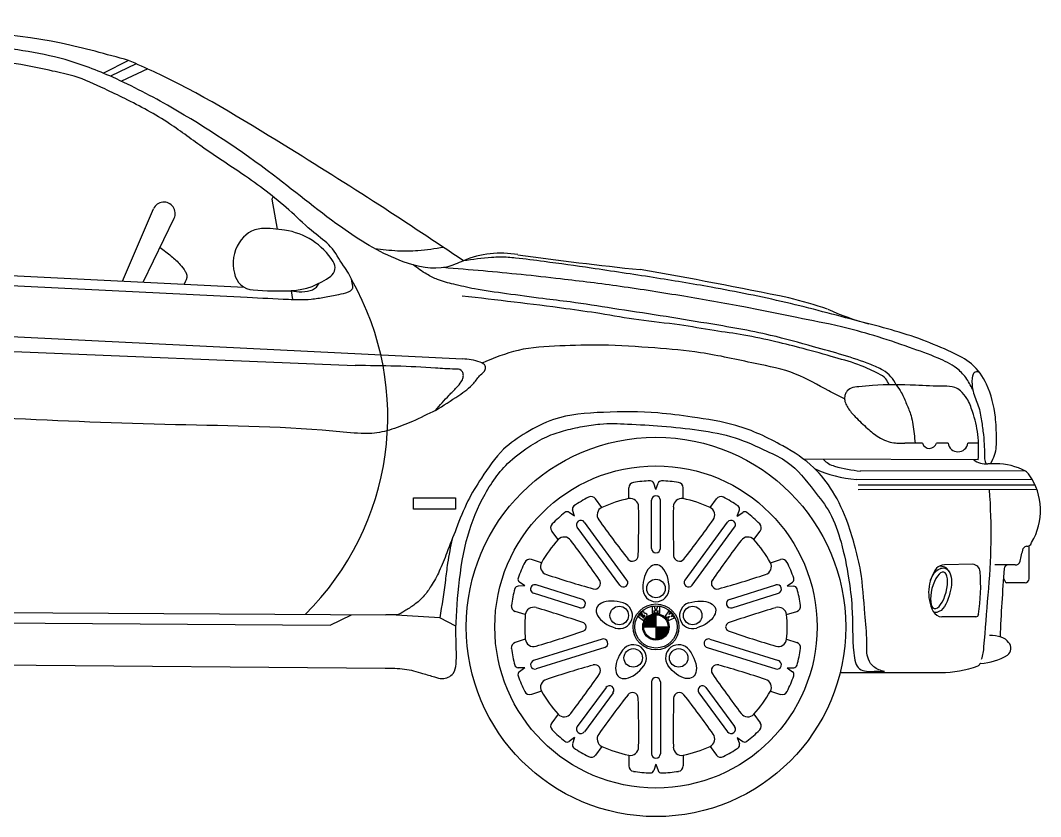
# Model space of a CAD drawing. Header units: millimetres. Extents: x -2654 to 598, y 0 to 1280.
# Drawn here: x -988 to 598, y 0 to 1239 of the extents above; entities that cross this region are included whole.
import ezdxf

# ---------------------------------------------------------------- set-up
doc = ezdxf.new("R2010")
doc.units = ezdxf.units.MM
doc.layers.add('ceco.net 206', color=7, linetype='Continuous')

msp = doc.modelspace()

# ---------------------------------------------------------------- linework, layer by layer
at = {"layer": 'ceco.net 206'}
for p, q in [((-820.2, 1176.4), (-859, 1156.4)), ((-808.5, 1171.2), (-848.5, 1151.9)), ((-790.4, 1163.2), (-831.2, 1144)), ((-597.2, 960.4), (-589, 913.9)), ((-829.5, 833.1), (-781.4, 945.4)), ((-797.4, 831.5), (-749.3, 930.8)), ((-2182.4, 884.7), (-635.6, 808)), ((-1213.2, 852.2), (-640.6, 823.7)), ((-567.3, 818.2), (-565, 804.3)), ((-1055.9, 749.5), (-300.7, 712.1)), ((-1035.6, 725), (-467.7, 701.8)), ((414.6, 580.9), (387.2, 580.8)), ((454.2, 581), (436.1, 580.9)), ((501.6, 581.1), (484.9, 581.1)), ((501.2, 555), (229.8, 555.9)), ((585.4, 524.2), (311.6, 524.5)), ((574.7, 537.4), (318.2, 537.7)), ((-42.3, 494.8), (-42.3, 511.4)), ((0, 508.7), (-3.4, 518.7)), ((0, 508.7), (3.4, 518.7)), ((42.3, 494.8), (42.3, 511.4)), ((589.7, 515.9), (314.6, 515.5)), ((592.5, 508.7), (314.6, 508.4)), ((-84.2, 481), (-94, 494.4)), ((-6.8, 417.1), (-6.8, 492.4)), ((6.8, 417.1), (6.8, 492.4)), ((84.2, 481), (94, 494.4)), ((-126.5, 467.2), (-129.7, 477.2)), ((126.5, 467.2), (129.7, 477.2)), ((-126.5, 467.2), (-135.2, 473.3)), ((126.5, 467.2), (135.2, 473.3)), ((-152.3, 430.9), (-162.2, 444.3)), ((-56.1, 360), (-122.3, 450.1)), ((-45.2, 368), (-111.4, 458.1)), ((45.2, 368), (111.4, 458.1)), ((56.1, 360), (122.3, 450.1)), ((152.3, 430.9), (162.2, 444.3)), ((580.1, 421.3), (580.1, 370)), ((-178, 395), (-193.8, 400)), ((178, 395), (193.8, 400)), ((492.6, 392.6), (448.7, 391.6)), ((558.4, 391.6), (527.1, 391.6)), ((-203.8, 358.8), (-212.4, 365)), ((203.8, 358.8), (212.4, 365)), ((540.6, 371), (543.6, 364.7)), ((-203.8, 358.8), (-214.4, 358.6)), ((-114.4, 338), (-186.3, 360.4)), ((114.4, 338), (186.3, 360.4)), ((203.8, 358.8), (214.4, 358.6)), ((574, 363.8), (545, 363.8)), ((-118.4, 325), (-190.4, 347.5)), ((118.4, 325), (190.4, 347.5)), ((-1494.2, 320.2), (-420.1, 313.8)), ((-203.2, 314.3), (-219, 319.2)), ((-22.6, 317.6), (-27.6, 311.3)), ((-5.8, 326.4), (-6.1, 316.2)), ((-2.4, 326.8), (-5.8, 326.4)), ((-2.8, 316.7), (-2.7, 320.8)), ((-2.7, 320.8), (-1.2, 316.6)), ((0, 319.8), (-2.4, 326.8)), ((2.4, 326.8), (0, 319.8)), ((1.2, 316.6), (2.7, 320.8)), ((5.8, 326.4), (2.4, 326.8)), ((2.7, 320.8), (2.8, 316.7)), ((6.1, 316.2), (5.8, 326.4)), ((20.2, 319.9), (14.1, 311.9)), ((22.6, 317.7), (20.2, 319.9)), ((20.2, 314.6), (22.6, 317.7)), ((203.2, 314.3), (219, 319.2)), ((-1467.8, 304.5), (-506.6, 297.8)), ((-506.6, 297.8), (-473.6, 314.1)), ((-336.3, 309.4), (-412.2, 314)), ((-311, 296.5), (-336.3, 309.4)), ((-27.6, 311.3), (-19.6, 305)), ((-23.6, 312.5), (-21.7, 314.8)), ((-22.4, 311.5), (-23.6, 312.5)), ((-20.4, 313.9), (-22.4, 311.5)), ((-18.5, 312.8), (-20.7, 310.1)), ((-20.7, 310.1), (-19.4, 309.1)), ((-19.6, 305), (-14.4, 311.5)), ((-19.4, 309.1), (-17.3, 311.8)), ((-17.6, 302.2), (0, 302.2)), ((-17.1, 303.4), (0, 303.4)), ((-16.4, 304.6), (0, 304.6)), ((-15.7, 305.8), (0, 305.8)), ((-14.8, 307), (0, 307)), ((-13.8, 308.2), (0, 308.2)), ((-12.5, 309.4), (0, 309.4)), ((-11, 310.6), (0, 310.6)), ((-9.1, 311.8), (0, 311.8)), ((-6.5, 312.9), (0, 312.9)), ((-6.1, 316.2), (-2.8, 316.7)), ((-1.2, 316.6), (1.2, 316.6)), ((0, 314.1), (0, 276.1)), ((2.8, 316.7), (6.1, 316.2)), ((14.1, 311.9), (16.3, 309.8)), ((16.3, 309.8), (21, 311.9)), ((21, 311.9), (17.9, 307.8)), ((17.9, 307.8), (19.4, 305.2)), ((19.4, 305.2), (28.6, 309.4)), ((24, 316.3), (20.2, 314.6)), ((23.4, 310.6), (26, 313.9)), ((27, 312.2), (23.4, 310.6)), ((26, 313.9), (24, 316.3)), ((28.6, 309.4), (27, 312.2)), ((497.3, 311), (444.8, 311)), ((-19, 296.3), (0, 296.3)), ((-19, 295.1), (19, 295.1)), ((-18.8, 297.5), (0, 297.5)), ((-18.6, 298.7), (0, 298.7)), ((-18.4, 299.9), (0, 299.9)), ((-18, 301.1), (0, 301.1)), ((0, 293.9), (19, 293.9)), ((0, 292.7), (18.8, 292.7)), ((0, 291.5), (18.6, 291.5)), ((0, 290.3), (18.4, 290.3)), ((0, 289.2), (18, 289.2)), ((0, 288), (17.6, 288)), ((0, 286.8), (17.1, 286.8)), ((0, 285.6), (16.4, 285.6)), ((-203.2, 275.9), (-219, 271)), ((-83.6, 276.1), (-190.4, 242.7)), ((0, 284.4), (15.7, 284.4)), ((0, 283.2), (14.8, 283.2)), ((0, 282), (13.8, 282)), ((0, 280.8), (12.5, 280.8)), ((0, 279.6), (11, 279.6)), ((0, 278.5), (9.1, 278.5)), ((0, 277.3), (6.5, 277.3)), ((83.6, 276.1), (190.4, 242.7)), ((203.2, 275.9), (219, 271)), ((-79.6, 263.1), (-186.3, 229.8)), ((79.6, 263.1), (186.3, 229.8)), ((-1586.4, 240.9), (-421.1, 230.9)), ((-203.8, 231.4), (-214.4, 231.6)), ((-203.8, 231.4), (-212.4, 225.2)), ((203.8, 231.4), (214.4, 231.6)), ((203.8, 231.4), (212.4, 225.2)), ((286.4, 224), (442.7, 224)), ((-6.8, 209.6), (-6.8, 97.8)), ((6.8, 209.6), (6.8, 97.8)), ((-178, 195.2), (-193.8, 190.2)), ((-77.7, 200.9), (-122.3, 140.2)), ((-66.8, 192.8), (-111.4, 132.1)), ((66.8, 192.8), (111.4, 132.1)), ((77.7, 200.9), (122.3, 140.2)), ((178, 195.2), (193.8, 190.2)), ((-152.3, 159.3), (-162.2, 145.9)), ((152.3, 159.3), (162.2, 145.9)), ((-126.5, 123), (-135.2, 116.9)), ((-126.5, 123), (-129.7, 113)), ((126.5, 123), (129.7, 113)), ((126.5, 123), (135.2, 116.9)), ((-84.2, 109.2), (-94, 95.8)), ((-42.3, 95.4), (-42.3, 78.9)), ((42.3, 95.4), (42.3, 78.9)), ((84.2, 109.2), (94, 95.8)), ((0, 81.5), (-3.4, 71.5)), ((0, 81.5), (3.4, 71.5))]:
    msp.add_line(p, q, dxfattribs=at)
msp.add_lwpolyline([(-377.3, 495.7), (-311.7, 495.7), (-311.7, 478.5), (-377.3, 478.5)], close=True, dxfattribs=at)
for centre, radius in [((0, 295.1), 295.1), ((0, 295.1), 250.6), ((0, 354.9), 14.4), ((-57.1, 312.9), 14.4), ((0, 295.1), 35.7), ((0, 295.1), 32.9), ((57.1, 312.9), 14.4), ((0, 295.1), 20.6), ((0, 295.1), 19), ((-35.4, 246.9), 14.4), ((35.4, 246.9), 14.4)]:
    msp.add_circle(centre, radius, dxfattribs=at)
for centre, radius, start, end in [((-765.2, 938.5), 17.6, 334.1345, 156.8027), ((-594.5, 960.9), 2.72, 81.3467, 190.2324), ((-608.3, 869.1), 46.3, 96.4475, 149.2925), ((-610.5, 720.3), 194.8, 80.2407, 90.8805), ((-592.5, 806.3), 107.1, 32.2079, 81.9162), ((-600.1, 861.1), 57.5, 146.6075, 195.7014), ((-241, 725.8), 150.8, 80.0267, 112.818), ((554.5, 6392.2), 5571.4, 262.0618, 264.0344), ((-515.1, 854.1), 16.1, 305.2453, 35.2094), ((-624.6, 850.6), 31.3, 189.2355, 266.5862), ((-573.4, 929.4), 111.3, 273.1213, 307.4029), ((-1262, -6263.7), 7221.6, 78.26648, 80.13321), ((-849.2, 622.1), 432.1, 314.6108, 29.5872), ((-542.4, 838.1), 20.2, 294.813, 335.341), ((-586.5, 1387), 569.1, 265.9717, 271.9242), ((-553.1, 876.5), 60, 256.3043, 288.6975), ((11.4, 14.9), 815.7, 71.7374, 76.1557), ((437.6, 1166.2), 413.5, 245.6386, 254.9777), ((425.4, 584.1), 11.2, 196.7671, 343.5671), ((469.6, 583.1), 15.5, 187.9703, 352.3639), ((287.5, 581.4), 37.4, 223.3444, 255.1071), ((326.5, 713.7), 189.8, 245.1627, 265.507), ((333.1, 726.9), 189.8, 253.0907, 265.507), ((512.9, 579.7), 31, 232.6885, 276.1335), ((525.2, 413.9), 135.2, 88.509, 93.7953), ((528, 449.7), 99.4, 61.9806, 89.6124), ((567.3, 524), 15.4, 30.4632, 61.0483), ((502.4, 476.4), 95.7, 328.5605, 35.3113), ((-33.7, 511.4), 8.55, 98.8691, 180), ((0, 295.1), 227.4, 92.1745, 98.8691), ((-8.4, 517), 5.34, 18.4972, 92.1745), ((8.4, 517), 5.34, 87.8255, 161.5028), ((0, 295.1), 227.4, 81.1309, 87.8255), ((33.7, 511.4), 8.55, 0, 81.1309), ((-402.7, 439.2), 924, 354.1255, 4.3078), ((0, 295.1), 227.4, 117.4551, 124.1497), ((-100.9, 489.3), 8.55, 36.3242, 117.4551), ((0, 295.1), 204.1, 101.9591, 114.3651), ((-39.9, 482.1), 12.9, 359.9953, 100.5781), ((0, 492.4), 6.79, 0, 180), ((39.9, 482.1), 12.9, 79.4219, 180.0047), ((0, 295.1), 204.1, 65.6349, 78.0409), ((100.9, 489.3), 8.55, 62.5449, 143.6758), ((0, 295.1), 227.4, 55.8503, 62.5449), ((-124.7, 478.9), 5.34, 124.1497, 197.8271), ((-78.6, 469.4), 12.9, 115.7462, 216.3289), ((-1746.8, 453.9), 1720, 358.4001, 0.9391), ((1746.8, 453.9), 1720, 179.0609, 181.5999), ((78.6, 469.4), 12.9, 323.6711, 64.2538), ((124.7, 478.9), 5.34, 342.1729, 55.8503), ((0, 295.1), 227.4, 128.4988, 135.1934), ((-138.2, 468.9), 5.34, 54.8214, 128.4988), ((-116.9, 454.1), 6.79, 36.3242, 216.3242), ((1313.3, 1457.8), 1720, 215.3851, 217.9242), ((-1313.3, 1457.8), 1720, 322.0758, 324.6149), ((116.9, 454.1), 6.79, 323.6758, 143.6758), ((138.2, 468.9), 5.34, 51.5012, 125.1786), ((0, 295.1), 227.4, 44.8066, 51.5012), ((-155.3, 449.3), 8.55, 135.1934, 216.3242), ((155.3, 449.3), 8.55, 323.6758, 44.8066), ((0, 295.1), 204.1, 138.2834, 150.6894), ((-142.9, 422.1), 12.9, 36.3196, 136.9023), ((-1501.4, -611.7), 1720, 34.7243, 37.2634), ((1501.4, -611.7), 1720, 142.7366, 145.2757), ((142.9, 422.1), 12.9, 43.0977, 143.6804), ((0, 295.1), 204.1, 29.3106, 41.7166), ((0, 417.1), 6.79, 180, 0), ((-405.7, 636.2), 1000.9, 346.193, 347.349), ((577.7, 412.7), 8.03, 96.0878, 148.0275), ((576.4, 432), 11.3, 271.6087, 287.9887), ((578, 427.1), 6.15, 287.9887, 354.6081), ((-196.3, 391.8), 8.55, 72.6485, 153.7793), ((-36.5, 406.3), 9.03, 218.8621, 357.4621), ((36.5, 406.3), 9.03, 182.5379, 321.1379), ((196.3, 391.8), 8.55, 26.2207, 107.3515), ((559.2, 398.8), 7.24, 263.6194, 348.412), ((0, 295.1), 227.4, 153.7793, 160.4739), ((-166.6, 389), 12.9, 152.0704, 252.6531), ((166.6, 389), 12.9, 287.3469, 27.9296), ((0, 295.1), 227.4, 19.5261, 26.2207), ((488.2, 348.6), 64.2, 143.8921, 207.2521), ((449.3, 372.8), 18.8, 91.7861, 133.5128), ((443, 375), 14.4, 26.1115, 102.6061), ((491.6, 380.1), 12.5, 3.7836, 85.551), ((223.5, 357.7), 281.5, 351.2626, 4.7512), ((3305.2, 165.5), 2772.4, 175.4408, 177.6413), ((547.8, 385.4), 6.15, 90, 175.3716), ((-209.3, 369.3), 5.34, 160.4739, 234.1513), ((369.4, 2009.8), 1720, 251.7094, 254.2484), ((-95.2, 363.1), 9.03, 255.1864, 33.7863), ((-50.6, 364), 6.79, 216.3242, 36.3242), ((50.6, 364), 6.79, 143.6758, 323.6758), ((95.2, 363.1), 9.03, 146.2137, 284.8136), ((-369.4, 2009.8), 1720, 285.7516, 288.2906), ((209.3, 369.3), 5.34, 305.8487, 19.5261), ((574, 370), 6.15, 270, 0), ((0, 295.1), 227.4, 164.823, 171.5176), ((-214.3, 353.2), 5.34, 91.1456, 164.823), ((-188.3, 354), 6.79, 72.6485, 252.6485), ((0, 354.9), 20.5, 180, 0), ((188.3, 354), 6.79, 287.3515, 107.3515), ((214.3, 353.2), 5.34, 15.177, 88.8544), ((0, 295.1), 227.4, 8.4824, 15.177), ((545, 365.3), 1.54, 205.2106, 270), ((-116.4, 331.5), 6.79, 252.6485, 72.6485), ((116.4, 331.5), 6.79, 107.3515, 287.3515), ((-5844.5, 805.2), 6377.6, 355.13652, 355.85944), ((-216.5, 327.4), 8.55, 171.5176, 252.6485), ((-190.4, 312.8), 12.9, 72.6438, 173.2265), ((-672.5, -1324.9), 1720, 71.0486, 73.5876), ((-57.1, 312.9), 20.5, 252.6485, 72.6485), ((-20.5, 315.9), 2.69, 3.5411, 141.5977), ((57.1, 312.9), 20.5, 107.3515, 287.3515), ((672.5, -1324.9), 1720, 106.4124, 108.9514), ((190.4, 312.8), 12.9, 6.7735, 107.3562), ((216.5, 327.4), 8.55, 287.3515, 8.4824), ((444.8, 326.4), 15.4, 207.6565, 270), ((0, 295.1), 204.1, 174.6076, 180), ((-117, 293.5), 9.03, 26.6618, 70.1106), ((-21.1, 314.4), 0.801, 321.6974, 142.4623), ((-17.9, 312.3), 0.8, 321.3189, 141.8384), ((-16.7, 313.3), 2.94, 321.3183, 111.5293), ((117, 293.5), 9.03, 109.8894, 153.3382), ((0, 295.1), 204.1, 0, 5.3924), ((497.3, 315.6), 4.62, 270, 351.2626), ((0, 295.1), 204.1, 180, 185.3924), ((-672.5, 1915.1), 1720, 286.4124, 288.9514), ((-117, 296.8), 9.03, 289.8894, 333.3382), ((-113.7, 295.1), 5.34, 333.3382, 26.6618), ((113.7, 295.1), 5.34, 153.3382, 206.6618), ((117, 296.8), 9.03, 206.6618, 250.1106), ((672.5, 1915.1), 1720, 251.0486, 253.5876), ((0, 295.1), 204.1, 354.6076, 0), ((-216.5, 262.8), 8.55, 107.3515, 188.4824), ((-190.4, 277.5), 12.9, 186.7735, 287.3562), ((-81.6, 269.6), 6.79, 287.3515, 107.3515), ((81.6, 269.6), 6.79, 72.6485, 252.6485), ((190.4, 277.5), 12.9, 252.6438, 353.2265), ((216.5, 262.8), 8.55, 351.5176, 72.6485), ((520.8, 233.3), 48.5, 70.4091, 92.4521), ((530, 257.1), 23, 36.7279, 72.3155), ((538.9, 261.7), 13.2, 306.5237, 43.674), ((0, 295.1), 227.4, 188.4824, 195.177), ((-35.4, 246.9), 20.5, 323.6758, 143.6758), ((35.4, 246.9), 20.5, 36.3242, 216.3242), ((0, 295.1), 227.4, 344.823, 351.5176), ((437.5, 268), 72.7, 341.3908, 357.2303), ((-188.3, 236.3), 6.79, 107.3515, 287.3515), ((188.3, 236.3), 6.79, 252.6485, 72.6485), ((505.1, 236.8), 1.54, 96.294, 154.2106), ((498.1, 335.9), 97.8, 274.0435, 299.8564), ((-214.3, 237), 5.34, 195.177, 268.8544), ((-209.3, 220.9), 5.34, 125.8487, 199.5261), ((369.4, -1419.6), 1720, 105.7516, 108.2906), ((-1501.4, 1201.9), 1720, 322.7366, 325.2757), ((-95.2, 227.2), 9.03, 326.2137, 104.8136), ((95.2, 227.2), 9.03, 75.1864, 213.7863), ((1501.4, 1201.9), 1720, 214.7243, 217.2634), ((-369.4, -1419.6), 1720, 71.7094, 74.2484), ((209.3, 220.9), 5.34, 340.4739, 54.1513), ((214.3, 237), 5.34, 271.1456, 344.823), ((438.3, 419.2), 195.2, 271.3087, 288.7383), ((496.5, 241), 8.05, 304.1028, 334.2106), ((0, 295.1), 227.4, 199.5261, 206.2207), ((-166.6, 201.2), 12.9, 107.3469, 207.9296), ((0, 209.6), 6.79, 0, 180), ((166.6, 201.2), 12.9, 332.0704, 72.6531), ((0, 295.1), 227.4, 333.7793, 340.4739), ((-196.3, 198.4), 8.55, 206.2207, 287.3515), ((0, 295.1), 204.1, 209.3106, 221.7166), ((-72.3, 196.8), 6.79, 323.6758, 143.6758), ((-36.5, 184), 9.03, 2.5379, 141.1379), ((36.5, 184), 9.03, 38.8621, 177.4621), ((72.3, 196.8), 6.79, 36.3242, 216.3242), ((0, 295.1), 204.1, 318.2834, 330.6894), ((196.3, 198.4), 8.55, 252.6485, 333.7793), ((1313.3, -867.5), 1720, 142.0758, 144.6149), ((-1746.8, 136.3), 1720, 359.0609, 1.5999), ((1746.8, 136.3), 1720, 178.4001, 180.9391), ((-1313.3, -867.5), 1720, 35.3851, 37.9242), ((-142.9, 168.1), 12.9, 223.0977, 323.6804), ((142.9, 168.1), 12.9, 216.3196, 316.9023), ((-155.3, 140.9), 8.55, 143.6758, 224.8066), ((155.3, 140.9), 8.55, 315.1934, 36.3242), ((0, 295.1), 227.4, 224.8066, 231.5012), ((-116.9, 136.1), 6.79, 143.6758, 323.6758), ((-78.6, 120.8), 12.9, 143.6711, 244.2538), ((78.6, 120.8), 12.9, 295.7462, 36.3289), ((116.9, 136.1), 6.79, 216.3242, 36.3242), ((0, 295.1), 227.4, 308.4988, 315.1934), ((-138.2, 121.3), 5.34, 231.5012, 305.1786), ((-124.7, 111.3), 5.34, 162.1729, 235.8503), ((124.7, 111.3), 5.34, 304.1497, 17.8271), ((138.2, 121.3), 5.34, 234.8214, 308.4988), ((0, 295.1), 227.4, 235.8503, 242.5449), ((-100.9, 100.9), 8.55, 242.5449, 323.6758), ((0, 295.1), 204.1, 245.6349, 258.0409), ((-39.9, 108.1), 12.9, 259.4219, 0.0047), ((0, 97.8), 6.79, 180, 0), ((39.9, 108.1), 12.9, 179.9953, 280.5781), ((0, 295.1), 204.1, 281.9591, 294.3651), ((100.9, 100.9), 8.55, 216.3242, 297.4551), ((0, 295.1), 227.4, 297.4551, 304.1497), ((-33.7, 78.9), 8.55, 180, 261.1309), ((0, 295.1), 227.4, 261.1309, 267.8255), ((-8.4, 73.2), 5.34, 267.8255, 341.5028), ((8.4, 73.2), 5.34, 198.4972, 272.1745), ((0, 295.1), 227.4, 272.1745, 278.8691), ((33.7, 78.9), 8.55, 278.8691, 0)]:
    msp.add_arc(centre, radius, start, end, dxfattribs=at)
for centre, major_axis in [((0, 354.9), (0, -37)), ((-57.1, 312.9), (35.3, -11)), ((-35.4, 246.9), (21.9, 29.8))]:
    msp.add_ellipse(centre, major_axis=major_axis, ratio=0.552883, start_param=1.570796, end_param=4.712389, dxfattribs=at)
at = {"layer": 'ceco.net 206', "extrusion": (0, 0, -1)}
msp.add_ellipse((440.2, 352.1), major_axis=(7.4, 28.4), ratio=0.386253, dxfattribs=at)
for centre, major_axis in [((57.1, 312.9), (-35.3, -11)), ((35.4, 246.9), (-21.9, 29.8))]:
    msp.add_ellipse(centre, major_axis=major_axis, ratio=0.552883, start_param=1.570796, end_param=4.712389, dxfattribs=at)
at = {"layer": 'ceco.net 206'}
for points, knots in [([(-820.2, 1176.4), (-854.9, 1186.1), (-973.1, 1219.2), (-1190.8, 1227.7), (-1467.6, 1237.6), (-1779.4, 1239.5), (-2042.7, 1226.5), (-2242.3, 1217.6), (-2320.9, 1206.3), (-2353.8, 1201.6)], [0, 0, 0, 0, 107.979979, 367.522406, 648.433486, 940.855691, 1301.720062, 1439.849008, 1539.635591, 1539.635591, 1539.635591, 1539.635591]), ([(-299.5, 864.7), (-308.1, 860.9), (-337.6, 847.9), (-407.1, 863.6), (-495.2, 917.3), (-606.7, 1010.7), (-727.3, 1090.7), (-837.1, 1148.7), (-935.5, 1186.7), (-1066.7, 1202.1), (-1287.2, 1221.3), (-1589, 1223.9), (-1946.6, 1221.8), (-2186.1, 1199.5), (-2301.9, 1188.7)], [0, 0, 0, 0, 27.814955, 95.632807, 198.898555, 338.997992, 530.232531, 632.212622, 711.315703, 845.016385, 1025.615448, 1376.459529, 1749.171946, 2097.823796, 2097.823796, 2097.823796, 2097.823796]), ([(-471.5, 822.4), (-471.7, 826.1), (-472.5, 838.9), (-488.6, 859), (-503.5, 888), (-536.2, 910.5), (-576.4, 951.1), (-634, 994.7), (-700.1, 1036.7), (-759.2, 1082), (-812.4, 1110.9), (-862.2, 1134.4), (-899, 1151.8), (-941.2, 1160.3), (-985.9, 1170.8), (-1049.1, 1178.2), (-1148.7, 1187.4), (-1291.5, 1196.2), (-1502.1, 1195.6), (-1715.7, 1196.3), (-1895.7, 1194.5), (-2003.9, 1184), (-2074.3, 1170), (-2131.4, 1150.8), (-2172.9, 1122.4), (-2213, 1094.8), (-2249.4, 1066.1), (-2278.1, 1032.6), (-2301.9, 1008.6), (-2318.1, 988.9), (-2318.8, 972.5), (-2320.7, 957.1), (-2310.2, 941.2), (-2300.8, 923.9), (-2289.1, 909.5), (-2280, 896.5), (-2267.8, 893.3), (-2254.3, 888.1), (-2225.3, 888), (-2200.4, 886.1), (-2182.4, 884.7)], [0, 0, 0, 0, 10.763461, 38.068111, 73.828926, 107.738848, 154.494744, 245.734218, 323.203734, 389.531836, 468.969973, 503.863018, 555.158611, 590.105695, 632.556692, 692.888453, 780.730498, 932.885478, 1121.65937, 1412.275629, 1573.971447, 1661.518012, 1737.7751, 1789.271614, 1840.652863, 1887.579818, 1935.531813, 1979.272302, 2018.9956, 2038.898777, 2052.251645, 2067.3036, 2084.033539, 2106.811169, 2126.70284, 2140.26828, 2152.556623, 2163.093238, 2183.712963, 2238.120569, 2238.120569, 2238.120569, 2238.120569]), ([(-299.5, 864.7), (-342.9, 893.8), (-434.8, 955.4), (-594.2, 1054.6), (-722.7, 1133.6), (-806.8, 1170.5), (-820.2, 1176.4)], [0, 0, 0, 0, 156.568711, 331.865341, 563.742985, 607.397946, 607.397946, 607.397946, 607.397946]), ([(-771.3, 885.4), (-765.4, 881.1), (-754.2, 873), (-740.9, 860.5), (-733, 850.4), (-727.9, 839.7), (-731.3, 833), (-733.7, 828.3)], [0, 0, 0, 0, 21.953629, 41.408798, 54.305668, 60.887545, 75.291385, 75.291385, 75.291385, 75.291385]), ([(-330.3, 885.4), (-343.6, 883.4), (-367.3, 879.9), (-403.3, 879.2), (-425.6, 882.1), (-437.4, 883.6)], [0, 0, 0, 0, 40.197466, 71.791562, 107.568655, 107.568655, 107.568655, 107.568655]), ([(373.8, 671.8), (371.3, 676.2), (366.1, 685.3), (351.8, 696), (326.6, 706.8), (290.3, 718.5), (238.3, 732.9), (168.2, 752.6), (88.1, 766), (6.2, 779.5), (-64.7, 790.1), (-125.4, 800), (-180.7, 806.2), (-230.3, 813.3), (-276.9, 819.3), (-312.3, 827.7), (-337.6, 834), (-358.7, 844.5), (-370.7, 853.3), (-377.6, 858.4)], [0, 0, 0, 0, 15.105525, 31.088338, 52.124712, 97.397699, 145.231295, 214.26457, 315.463835, 388.691293, 463.371198, 530.522763, 573.031354, 630.406519, 680.783169, 713.754102, 739.690032, 758.556799, 784.21391, 784.21391, 784.21391, 784.21391]), ([(520.3, 549.1), (523, 553.9), (529.4, 566), (529.8, 591.2), (528.3, 628.3), (518.8, 669.5), (493.7, 706.1), (455.8, 724.6), (398.7, 749.3), (311.2, 771.6), (202.2, 801.2), (94.9, 822.6), (-6.2, 839.2), (-92.9, 852.3), (-164.2, 862.4), (-211.3, 868.4), (-238.6, 871), (-265.8, 869.2), (-284.9, 866.7), (-299.5, 864.7)], [2.110591, 2.110591, 2.110591, 2.110591, 16.142312, 42.887344, 75.528784, 128.341599, 167.626098, 203.731732, 252.417178, 355.076995, 473.181285, 591.653163, 683.066098, 780.49426, 854.626974, 899.222798, 922.832504, 936.715078, 980.825147, 980.825147, 980.825147, 980.825147]), ([(492.5, 664.7), (489.3, 671), (482.9, 683.5), (465, 701.3), (434.3, 715.7), (390.9, 731.3), (341, 748.3), (282.5, 764.3), (214.6, 776.9), (133.1, 794.1), (41.5, 810), (-53.3, 825.1), (-137.7, 835.4), (-208.8, 843.3), (-269.7, 849.1), (-310.2, 852.4), (-330.8, 854.1)], [0, 0, 0, 0, 21.105083, 41.896371, 74.33766, 121.615575, 180.546351, 232.506314, 303.258992, 387.624298, 482.433928, 582.163941, 675.710763, 737.221906, 796.937531, 859.1206, 859.1206, 859.1206, 859.1206]), ([(-635.6, 808), (-614.3, 806.9), (-581.2, 805.1), (-541, 803.8), (-515.1, 808.1), (-495.6, 811.6), (-481.8, 814.9), (-473.8, 818.3), (-472.2, 821.1), (-471.5, 822.4)], [0, 0, 0, 0, 64.111897, 99.398794, 120.157788, 142.777713, 158.447071, 163.431514, 167.800524, 167.800524, 167.800524, 167.800524]), ([(362.5, 671.8), (361, 675), (357.7, 682.8), (341.1, 691.8), (315.5, 704.1), (275.5, 714.9), (231.4, 727.9), (184.1, 739.3), (138.1, 749.7), (87.8, 756.1), (33.8, 766.3), (-26, 771.5), (-84.5, 782.5), (-176.1, 795.4), (-247.6, 803.7), (-301.4, 809.9)], [0, 0, 0, 0, 10.451868, 24.723718, 54.155871, 96.790637, 148.060861, 192.189787, 242.829331, 289.347956, 344.115161, 407.893637, 469.066583, 522.632807, 685.107159, 685.107159, 685.107159, 685.107159]), ([(-342.7, 632), (-354.7, 626.1), (-376.9, 615.3), (-409.5, 601.9), (-446, 593.9), (-558.7, 607), (-837.7, 608.8), (-1211.3, 630.8), (-1503.2, 644.5), (-1623.1, 649.8), (-1640, 654.3), (-1670, 675.1), (-1708, 699.1), (-1752.1, 722.5), (-1781.8, 739.4), (-1811.5, 749.4), (-1830.7, 754.9), (-1841.3, 758)], [0, 0, 0, 0, 39.764931, 74.185848, 105.867318, 150.444798, 411.655965, 944.683983, 1271.470711, 1289.028717, 1304.543297, 1323.180432, 1397.627822, 1439.591, 1473.186515, 1499.813804, 1533.090915, 1533.090915, 1533.090915, 1533.090915]), ([(293.3, 649.9), (285, 654), (259.6, 666.7), (216.2, 692.9), (146.9, 705.9), (74.7, 722.9), (-5.3, 729.5), (-78.4, 734.7), (-149.3, 732.6), (-213.4, 729.2), (-252.1, 713.3), (-270.5, 705.7)], [0, 0, 0, 0, 27.754735, 85.49482, 150.508446, 236.859944, 308.339644, 390.73186, 456.531881, 521.601376, 581.100811, 581.100811, 581.100811, 581.100811]), ([(-342.7, 632), (-335.9, 639.9), (-325.3, 652.1), (-311.2, 666.2), (-303.2, 675), (-299.5, 682.7), (-299.3, 689.2), (-303.1, 696.3), (-320.3, 696.1), (-372.7, 700.7), (-425.3, 701.3), (-467.7, 701.8)], [0, 0, 0, 0, 31.634388, 48.207286, 59.892977, 67.071417, 73.236312, 78.946959, 89.028907, 119.096046, 244.155842, 244.155842, 244.155842, 244.155842]), ([(-342.7, 632), (-330.7, 639.6), (-310.2, 652.6), (-285.2, 670.1), (-274.8, 686.3), (-265.2, 693.2), (-264.8, 703.2), (-279.5, 710), (-291.8, 711.8), (-300.7, 712.1)], [0, 0, 0, 0, 0.01246034, 0.02120582, 0.0260111, 0.02921462, 0.03085485, 0.03364475, 0.04148521, 0.04148521, 0.04148521, 0.04148521]), ([(502.6, 691.8), (499.7, 691.9), (494.5, 692.1), (491.5, 684.1), (491.3, 674.6), (492.6, 658.5), (502.5, 639.6), (506.1, 616.5), (509.5, 595), (510.5, 577.5), (511.1, 565), (510.3, 556.1), (512.3, 551.3), (513.5, 548.7)], [0, 0, 0, 0, 7.80566, 13.910019, 22.353956, 37.224925, 61.402538, 85.360817, 106.810364, 126.647059, 137.795281, 144.619285, 153.067489, 153.067489, 153.067489, 153.067489]), ([(501.2, 555), (501.7, 568.3), (502.6, 593.8), (494.1, 625.7), (485.6, 649.1), (475.3, 661.6), (463.2, 669.8), (438.4, 669.2), (396.4, 671.7), (351.5, 672.5), (318.6, 668.9), (303.8, 668.1), (296.3, 661.9), (293.4, 654.7), (293, 648.8), (294.9, 642.3), (299.7, 633.2), (311.6, 620), (327.7, 604.6), (343.6, 591.3), (357.9, 584.3), (369.2, 581.3), (378.9, 580.8), (384.7, 580.8), (387.2, 580.8)], [0, 0, 0, 0, 0.0115219, 0.0220737, 0.0285229, 0.0329556, 0.0359526, 0.0408532, 0.0537815, 0.0731637, 0.0793293, 0.0828817, 0.085661, 0.0872733, 0.0894985, 0.0907054, 0.0930724, 0.0984134, 0.1060513, 0.1124686, 0.1163524, 0.1197431, 0.1226105, 0.1247664, 0.1247664, 0.1247664, 0.1247664]), ([(373.8, 671.8), (376.5, 667.8), (382.9, 658.4), (389.6, 641.9), (396.8, 625.7), (400.8, 605), (402.1, 590.6), (402.9, 580.8)], [0, 0, 0, 0, 14.379556, 34.048235, 53.468637, 67.299595, 96.83477, 96.83477, 96.83477, 96.83477]), ([(355.4, 225.5), (349.4, 227.4), (338.6, 230.7), (326.6, 248.4), (329.1, 277.8), (323.6, 323.2), (321.4, 372.4), (310.2, 419.2), (297.6, 461.2), (277.9, 504.9), (244.5, 547.7), (192, 581.5), (128.5, 610.9), (61.4, 621), (-7.3, 630.3), (-79.4, 629.9), (-150.8, 624.9), (-201.3, 598.6), (-242.2, 570.7), (-269.1, 531), (-294.6, 490.1), (-309.8, 449.9), (-324.3, 413.4), (-335.6, 382.9), (-348.1, 360.9), (-360.4, 342.4), (-374.9, 329.6), (-389.5, 320.7), (-401.3, 312.9), (-411.8, 314.3), (-417.6, 313.9), (-420.1, 313.8)], [0, 0, 0, 0, 18.491513, 32.817776, 60.198476, 103.640094, 171.191663, 206.636959, 247.922539, 302.644398, 349.431299, 408.504868, 487.983625, 557.464027, 610.957938, 695.757289, 774.248243, 821.321205, 864.879368, 921.488132, 962.755338, 1009.540797, 1049.788975, 1080.81119, 1106.973103, 1125.489634, 1147.216808, 1164.108805, 1177.620975, 1187.367377, 1194.974232, 1194.974232, 1194.974232, 1194.974232]), ([(-421.1, 230.9), (-411.1, 230.9), (-391.3, 231.1), (-365.9, 223.8), (-346.7, 217.9), (-330.5, 213.1), (-313.5, 220.3), (-309.3, 245.1), (-312.5, 286.5), (-308.1, 350.7), (-298.7, 425.6), (-272.7, 494.3), (-238.7, 545.3), (-200.9, 574.1), (-171.5, 591.4), (-142.9, 600.8), (-115.3, 607), (-82.1, 612.3), (-40.7, 610.8), (10.7, 607.7), (66.7, 601.9), (122.7, 592.1), (167, 571), (213.3, 549.8), (242, 511.8), (273.7, 471.9), (289.6, 424.3), (299.7, 374.9), (306.7, 317.3), (305.1, 273), (309.2, 240.8), (315.5, 228.5), (329, 225.3), (342, 226.6), (351.3, 225.9), (355.4, 225.5)], [0, 0, 0, 0, 0.043434, 0.085333, 0.11343, 0.130849, 0.157823, 0.179977, 0.232909, 0.340512, 0.45637, 0.55922, 0.656179, 0.716841, 0.763531, 0.803215, 0.846701, 0.886228, 0.948158, 1.025725, 1.109323, 1.192116, 1.269898, 1.321659, 1.409834, 1.470623, 1.541569, 1.623984, 1.689543, 1.792477, 1.814373, 1.831059, 1.847603, 1.870102, 1.888149, 1.888149, 1.888149, 1.888149]), ([(-316.8, 432.3), (-319.5, 419.6), (-324.1, 398.2), (-328.4, 356.9), (-333.1, 328.8), (-336.3, 309.4)], [0, 0, 0, 0, 38.797694, 65.562545, 124.475279, 124.475279, 124.475279, 124.475279]), ([(426.9, 367.7), (430.2, 375.9), (434.7, 382.6), (443.6, 386.7), (446.4, 387.2), (449.1, 386.5), (454.2, 385.2), (457, 380.6), (460.8, 367), (459.5, 354.9), (452.1, 331.4), (446.5, 319.7), (435, 317.3), (433.4, 317.4), (431.9, 317.8)], [5.096168, 5.096168, 5.096168, 5.096168, 5.973466, 5.973466, 6.283185, 6.283185, 6.283185, 6.867933, 6.867933, 7.988605, 7.988605, 9.210636, 9.210636, 9.417064, 9.417064, 9.417064, 9.417064])]:
    msp.add_open_spline(points, degree=3, knots=knots, dxfattribs=at)

doc.saveas('drawing.dxf')
